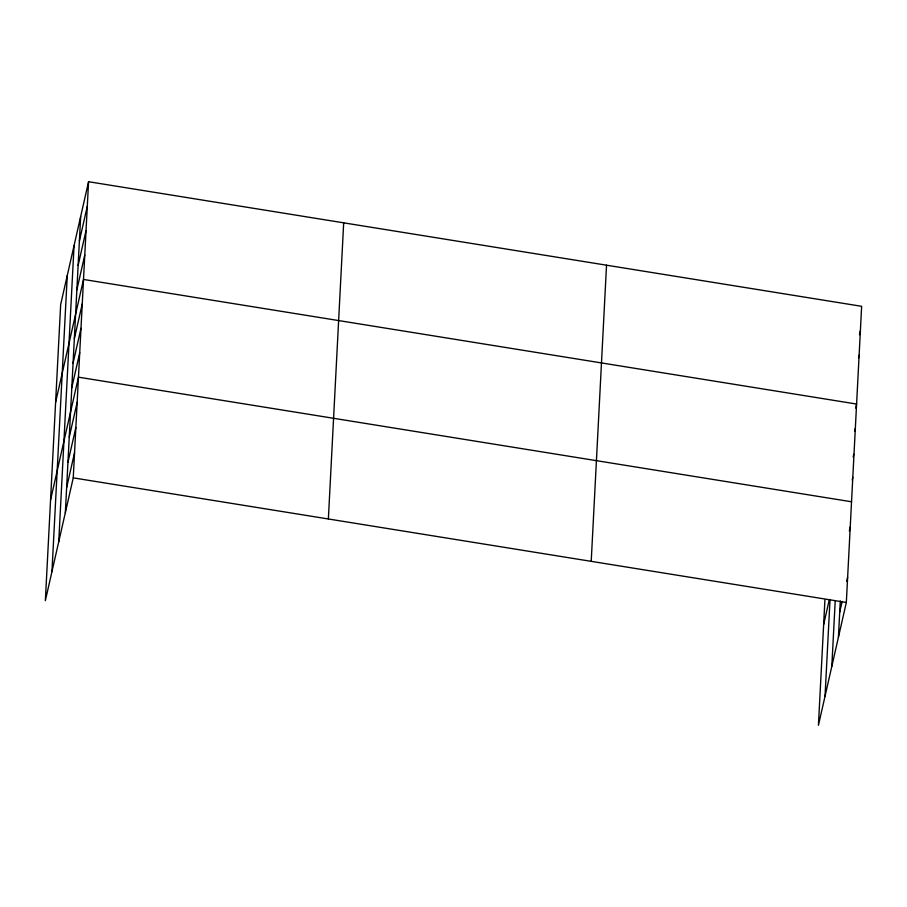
<?xml version="1.0" encoding="UTF-8"?>
<svg xmlns="http://www.w3.org/2000/svg" width="907" height="907" viewBox="0 0 907 907"><rect width="100%" height="100%" fill="white"/><g stroke="black" fill="none" stroke-linecap="round" stroke-linejoin="round"><path stroke-width="1.36" d="M51.948 571.648L67.265 275.501M58.74 541.728L74.057 245.582M65.338 512.693L80.655 216.546M88.569 181.717L60.667 304.537L45.35 600.683L73.252 477.864L88.569 181.717L861.65 306.317L846.333 602.463L818.431 725.283L824.905 600.162M328.368 518.974L343.685 222.839M591.217 561.342L606.534 265.195M825.03 696.247L830.018 599.754M831.821 666.328L835.222 600.604M838.419 637.292L840.301 600.933M79.397 240.979L87.31 206.15M78.127 265.411L86.04 230.582M76.868 289.843L84.782 255.014M55.61 402.266L83.512 279.447L856.593 404.046L855.686 408.059M74.34 338.708L82.254 303.879M73.07 363.14L80.984 328.311M71.812 387.572L79.725 352.744M50.554 499.995L78.467 377.176L851.537 501.775M69.249 437.174L77.163 402.345M67.946 462.343L75.859 427.514M66.642 487.524L74.555 452.684M859.473 334.762L860.392 330.749M858.51 357.857L859.122 355.181M854.723 431.154L855.335 428.478M853.158 456.924L853.77 454.248M852.195 480.018L852.807 477.343M823.635 624.594L829.338 599.516M849.326 530.958L850.244 526.944M839.723 612.112L842.161 601.398M846.719 581.308L847.637 577.283M73.252 477.864L846.333 602.463"/></g></svg>
